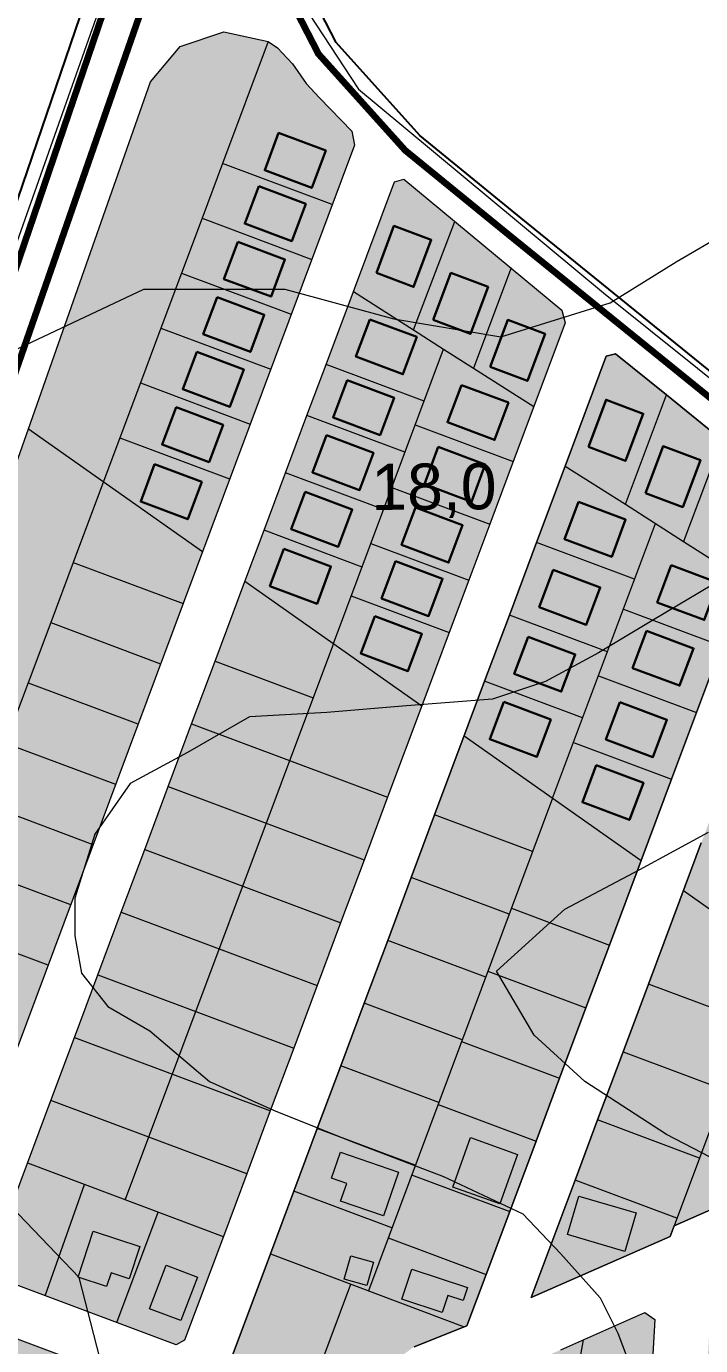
# Model space of a CAD drawing. Header units: metres. Extents: x 783184 to 1587399, y 282652 to 580595.
# Drawn here: x 787942.8 to 788103.9, y 291125.7 to 291440.9 of the extents above; entities that cross this region are included whole.
import ezdxf

# ---------------------------------------------------------------- set-up
doc = ezdxf.new("R2010")
doc.units = ezdxf.units.M
doc.header["$LTSCALE"] = 0.5
for name, color, linetype in [('cladiri', 18, 'CONTINUOUS'), ('curbe  de nivelI', 7, 'CONTINUOUS'), ('drumuri extravilan', 7, 'CONTINUOUS'), ('Limita intravilan existent', 1, 'CONTINUOUS'), ('Limita intravilan propus', 5, 'CONTINUOUS'), ('locuinte si functiuni complementare', 51, 'CONTINUOUS'), ('spatii verzi', 90, 'CONTINUOUS'), ('strazi', 7, 'CONTINUOUS')]:
    doc.layers.add(name, color=color, linetype=linetype)
doc.layers.add('cote de nivel', color=1, linetype='CONTINUOUS', lineweight=211)
doc.layers.add('Limite proprietati', color=7, linetype='CONTINUOUS', lineweight=5)
doc.styles.add('arial', font='arial.ttf')

msp = doc.modelspace()

# ---------------------------------------------------------------- hatches: boundary and pattern name
at = {"layer": 'cladiri', "linetype": 'ByBlock', "lineweight": 30}
h = msp.add_hatch(color=0, dxfattribs=at)
h.dxf.hatch_style = 1
h.paths.add_polyline_path([(788014.34261, 291411.19488), (788003.1038, 291415.40074), (787999.77416, 291406.50336), (788011.01297, 291402.2975)])
h = msp.add_hatch(color=0, dxfattribs=at)
h.dxf.hatch_style = 1
h.paths.add_polyline_path([(788009.57757, 291398.46185), (787998.33876, 291402.66771), (787995.00912, 291393.77032), (788006.24792, 291389.56446)])
h = msp.add_hatch(color=0, dxfattribs=at)
h.dxf.hatch_style = 1
h.paths.add_polyline_path([(788039.55312, 291389.86824), (788030.65573, 291393.19788), (788026.44987, 291381.95907), (788035.34725, 291378.62943)])
h = msp.add_hatch(color=0, dxfattribs=at)
h.dxf.hatch_style = 1
h.paths.add_polyline_path([(788004.62021, 291385.21493), (787993.38141, 291389.42079), (787990.05177, 291380.5234), (788001.29057, 291376.31754)])
h = msp.add_hatch(color=0, dxfattribs=at)
h.dxf.hatch_style = 1
h.paths.add_polyline_path([(788053.14786, 291378.64312), (788044.25048, 291381.97276), (788040.04462, 291370.73396), (788048.942, 291367.40432)])
h = msp.add_hatch(color=0, dxfattribs=at)
h.dxf.hatch_style = 1
h.paths.add_polyline_path([(787999.67602, 291372.00317), (787988.43722, 291376.20904), (787985.10758, 291367.31165), (787996.34638, 291363.10579)])
h = msp.add_hatch(color=0, dxfattribs=at)
h.dxf.hatch_style = 1
h.paths.add_polyline_path([(788036.12031, 291366.67495), (788024.8815, 291370.88081), (788021.55186, 291361.98342), (788032.79067, 291357.77756)])
h = msp.add_hatch(color=0, dxfattribs=at)
h.dxf.hatch_style = 1
h.paths.add_polyline_path([(788066.74692, 291367.41445), (788057.84954, 291370.74409), (788053.64368, 291359.50528), (788062.54106, 291356.17564)])
h = msp.add_hatch(color=0, dxfattribs=at)
h.dxf.hatch_style = 1
h.paths.add_polyline_path([(787994.77851, 291358.91615), (787983.5397, 291363.12201), (787980.21006, 291354.22462), (787991.44887, 291350.01876)])
h = msp.add_hatch(color=0, dxfattribs=at)
h.dxf.hatch_style = 1
h.paths.add_polyline_path([(788030.68546, 291352.15208), (788019.44666, 291356.35794), (788016.11702, 291347.46055), (788027.35582, 291343.25469)])
h = msp.add_hatch(color=0, dxfattribs=at)
h.dxf.hatch_style = 1
h.paths.add_polyline_path([(788058.01058, 291350.98745), (788046.77178, 291355.19331), (788043.44214, 291346.29592), (788054.68094, 291342.09006)])
h = msp.add_hatch(color=0, dxfattribs=at)
h.dxf.hatch_style = 1
h.paths.add_polyline_path([(788090.21363, 291348.34608), (788081.31624, 291351.67572), (788077.11038, 291340.43692), (788086.00776, 291337.10728)])
h = msp.add_hatch(color=0, dxfattribs=at)
h.dxf.hatch_style = 1
h.paths.add_polyline_path([(787989.82532, 291345.68035), (787978.58651, 291349.88621), (787975.25687, 291340.98883), (787986.49568, 291336.78297)])
h = msp.add_hatch(color=0, dxfattribs=at)
h.dxf.hatch_style = 1
h.paths.add_polyline_path([(788025.76514, 291339.0041), (788014.52633, 291343.20996), (788011.19669, 291334.31258), (788022.4355, 291330.10671)])
h = msp.add_hatch(color=0, dxfattribs=at)
h.dxf.hatch_style = 1
h.paths.add_polyline_path([(788052.4852, 291336.22265), (788041.2464, 291340.42851), (788037.91676, 291331.53112), (788049.15556, 291327.32526)])
h = msp.add_hatch(color=0, dxfattribs=at)
h.dxf.hatch_style = 1
h.paths.add_polyline_path([(788103.86205, 291337.26439), (788094.96466, 291340.59403), (788090.7588, 291329.35522), (788099.65618, 291326.02558)])
h = msp.add_hatch(color=0, dxfattribs=at)
h.dxf.hatch_style = 1
h.paths.add_polyline_path([(787984.72541, 291332.0525), (787973.48661, 291336.25836), (787970.15697, 291327.36098), (787981.39577, 291323.15512)])
h = msp.add_hatch(color=0, dxfattribs=at)
h.dxf.hatch_style = 1
h.paths.add_polyline_path([(788020.69233, 291325.44866), (788009.45352, 291329.65452), (788006.12388, 291320.75713), (788017.36269, 291316.55127)])
h = msp.add_hatch(color=0, dxfattribs=at)
h.dxf.hatch_style = 1
h.paths.add_polyline_path([(788047.05146, 291321.70272), (788035.81265, 291325.90858), (788032.48301, 291317.01119), (788043.72182, 291312.80533)])
h = msp.add_hatch(color=0, dxfattribs=at)
h.dxf.hatch_style = 1
h.paths.add_polyline_path([(788085.9996, 291323.06524), (788074.76079, 291327.2711), (788071.43115, 291318.37371), (788082.66996, 291314.16785)])
h = msp.add_hatch(color=0, dxfattribs=at)
h.dxf.hatch_style = 1
h.paths.add_polyline_path([(788015.60702, 291311.85983), (788004.36822, 291316.06569), (788001.03858, 291307.1683), (788012.27738, 291302.96244)])
h = msp.add_hatch(color=0, dxfattribs=at)
h.dxf.hatch_style = 1
h.paths.add_polyline_path([(788042.26707, 291308.918), (788031.02827, 291313.12386), (788027.69863, 291304.22648), (788038.93743, 291300.02062)])
h = msp.add_hatch(color=0, dxfattribs=at)
h.dxf.hatch_style = 1
h.paths.add_polyline_path([(788079.92727, 291306.83889), (788068.68846, 291311.04475), (788065.35882, 291302.14737), (788076.59763, 291297.9415)])
h = msp.add_hatch(color=0, dxfattribs=at)
h.dxf.hatch_style = 1
h.paths.add_polyline_path([(788108.11366, 291307.97573), (788096.87486, 291312.18159), (788093.54522, 291303.28421), (788104.78402, 291299.07835)])
h = msp.add_hatch(color=0, dxfattribs=at)
h.dxf.hatch_style = 1
h.paths.add_polyline_path([(788037.34019, 291295.75251), (788026.10139, 291299.95837), (788022.77175, 291291.06099), (788034.01055, 291286.85513)])
h = msp.add_hatch(color=0, dxfattribs=at)
h.dxf.hatch_style = 1
h.paths.add_polyline_path([(788073.94957, 291290.86542), (788062.71076, 291295.07128), (788059.38112, 291286.1739), (788070.61993, 291281.96804)])
h = msp.add_hatch(color=0, dxfattribs=at)
h.dxf.hatch_style = 1
h.paths.add_polyline_path([(788102.24191, 291292.28537), (788091.0031, 291296.49123), (788087.67346, 291287.59384), (788098.91227, 291283.38798)])
h = msp.add_hatch(color=0, dxfattribs=at)
h.dxf.hatch_style = 1
h.paths.add_polyline_path([(788068.12309, 291275.29604), (788056.88428, 291279.5019), (788053.55464, 291270.60451), (788064.79344, 291266.39865)])
h = msp.add_hatch(color=0, dxfattribs=at)
h.dxf.hatch_style = 1
h.paths.add_polyline_path([(788095.86282, 291275.23933), (788084.62402, 291279.44519), (788081.29438, 291270.5478), (788092.53318, 291266.34194)])
h = msp.add_hatch(color=0, dxfattribs=at)
h.dxf.hatch_style = 1
h.paths.add_polyline_path([(788090.23856, 291260.21031), (788078.99976, 291264.41617), (788075.67012, 291255.51878), (788086.90892, 291251.31292)])
at = {"layer": 'cladiri', "linetype": 'ByBlock', "lineweight": 5}
h = msp.add_hatch(color=256, dxfattribs=at)
h.paths.add_polyline_path([(788060.16996, 291171.40966), (788048.96187, 291175.42484), (788044.73302, 291163.62029), (788055.94111, 291159.60511)])
h.paths.add_polyline_path([(788043.5123, 291137.70882), (788047.19323, 291136.4827), (788048.22815, 291139.58963), (788034.90537, 291144.02746), (788032.50816, 291136.83083), (788042.15002, 291133.61912)])
h.paths.add_polyline_path([(788025.75786, 291145.70682), (788020.35655, 291147.21522), (788018.7909, 291141.60896), (788024.19221, 291140.10055)])
h.paths.add_polyline_path([(788031.72682, 291167.18314), (788017.87532, 291171.93798), (788015.73972, 291165.71667), (788019.37109, 291164.47012), (788017.92557, 291160.2591), (788028.14568, 291156.75081)])
msp.add_hatch(color=256, dxfattribs=at).paths.add_polyline_path([(788088.53195, 291157.46621), (788074.78619, 291161.48138), (788072.09245, 291152.25951), (788085.83822, 291148.24434)])
h = msp.add_hatch(color=256, dxfattribs=at)
h.paths.add_polyline_path([(787969.92502, 291149.44632), (787958.77828, 291153.0879), (787955.17828, 291142.06844), (787961.99239, 291139.84231), (787963.05763, 291143.10293), (787967.39025, 291141.68749)])
h.paths.add_polyline_path([(787983.72492, 291142.09414), (787976.24869, 291144.94791), (787972.28298, 291134.55868), (787979.75922, 291131.70491)])
at = {"layer": 'locuinte si functiuni complementare', "linetype": 'ByBlock', "lineweight": 5}
for points in [[(788021.23459, 291412.49252), (788020.55559, 291415.81329), (788012.90454, 291423.83952), (788009.67185, 291427.23072), (788006.42654, 291431.88821), (788002.80987, 291435.72704), (788000.59316, 291437.22347), (787989.70752, 291408.13511), (787984.80068, 291395.02317), (787979.89384, 291381.91122), (787974.987, 291368.79928), (787970.08015, 291355.68733), (787965.17331, 291342.57538), (787961.26193, 291332.12353), (787961.26194, 291332.12352), (787954.03824, 291312.82049), (787948.65573, 291298.43749), (787943.27323, 291284.0545), (787937.89073, 291269.6715), (787932.50822, 291255.28849), (787927.12572, 291240.90549), (787921.74321, 291226.52248), (787916.36071, 291212.13949), (787910.97821, 291197.7565), (787905.60026, 291183.38566), (787931.86466, 291173.55682), (787980.26624, 291303.00527)], [(788059.25541, 291336.85057), (788064.16704, 291349.97532), (788071.65748, 291369.9911), (788070.85878, 291372.9785), (788058.75101, 291383.03435), (788045.2032, 291394.28619), (788033.11643, 291404.26618), (788030.87323, 291403.66645), (788021.06012, 291377.44221), (788014.55117, 291360.04916), (788009.9808, 291347.83632), (788004.84965, 291334.12497), (787999.71849, 291320.41362), (787995.15835, 291308.22813), (787988.02089, 291289.1574), (787982.41308, 291274.17235), (787976.80526, 291259.18727), (787971.22857, 291244.19056), (787965.62075, 291229.20548), (787960.01294, 291214.2204), (787954.40512, 291199.23533), (787948.79731, 291184.25026), (787943.18949, 291169.26517), (787933.83087, 291144.25728), (787934.70977, 291142.32613), (787978.7218, 291125.83543), (787980.68132, 291126.97325), (787990.0413, 291151.77027), (787995.59453, 291166.73747), (788001.20235, 291181.72255), (788006.81017, 291196.70763), (788012.41798, 291211.69268), (788018.02579, 291226.67774), (788023.6336, 291241.6628), (788029.24141, 291256.64787), (788037.40268, 291278.45621), (788043.96009, 291295.97879), (788048.64262, 291308.49132), (788053.64759, 291321.8655)], [(788108.95833, 291342.14333), (788121.47948, 291331.98275), (788122.3233, 291328.82742), (788114.67457, 291308.38869), (788108.88937, 291292.9296), (788102.93107, 291277.00796), (788096.97277, 291261.08633), (788089.68634, 291241.61571), (788082.13485, 291221.4368), (788076.52704, 291206.45173), (788070.21824, 291189.59351), (788064.61043, 291174.60845), (788058.30164, 291157.75024), (788052.69382, 291142.76515), (788048.10308, 291130.49788), (788035.48823, 291125.48655), (788024.20369, 291117.19797), (788018.55165, 291111.80179), (788016.95162, 291111.55095), (787992.66821, 291120.64961), (787991.78931, 291122.58076), (788001.19078, 291147.64177), (788006.73333, 291162.60879), (788012.34115, 291177.59387), (788017.94903, 291192.57894), (788023.55691, 291207.56399), (788029.16462, 291222.54911), (788034.77248, 291237.53417), (788040.38029, 291252.51924), (788052.32402, 291284.43498), (788058.24026, 291300.24422), (788064.73128, 291317.58946), (788071.56709, 291335.85594), (788081.38077, 291362.07981), (788083.61005, 291362.686), (788095.732, 291352.87614)], [(788160.19799, 291300.45291), (788172.27014, 291290.60789), (788173.08778, 291287.58309), (788165.44684, 291267.16517), (788159.66077, 291251.70376), (788153.8707, 291236.23166), (788148.26288, 291221.24658), (788142.06997, 291204.69805), (788169.03211, 291185.69633), (788143.04419, 291174.30328), (788126.21028, 291166.92333), (788097.61717, 291154.38817), (788096.63957, 291151.77584), (788063.43039, 291137.21724), (788073.92575, 291165.2627), (788079.31789, 291179.67144), (788085.38403, 291195.88126), (788091.45018, 291212.09107), (788098.95573, 291232.14723), (788104.07676, 291245.83151), (788109.47428, 291260.25464), (788114.8718, 291274.67777), (788122.33936, 291294.63242), (788132.15304, 291320.85629), (788134.39527, 291321.46502), (788146.49631, 291311.62685)]]:
    msp.add_hatch(color=51, dxfattribs=at).paths.add_polyline_path(points)
h = msp.add_hatch(color=51, dxfattribs=at)
h.paths.add_polyline_path([(788196.252, 291184.52647), (788106.91171, 291145.32213), (788105.04867, 291112.6879), (788106.38012, 291111.1904), (788173.41053, 291107.14788), (788177.51058, 291110.14792)])
h.paths.add_polyline_path([(788172.52233, 291090.66679), (788170.34733, 291093.78279), (788106.60109, 291097.6568), (788087.15974, 291064.91909), (788088.42072, 291054.71492), (788089.12975, 291049.85828), (788089.7797, 291047.64725), (788095.70492, 291026.38082), (788145.06801, 291035.24456), (788146.60216, 291027.39382), (788097.82686, 291018.63392), (788103.0734, 290999.29178), (788103.61338, 290993.00671), (788108.69451, 290945.12186), (788126.28175, 290936.18896), (788138.38827, 290965.84183), (788151.02321, 290996.8699), (788151.97835, 290999.80888)])
h.paths.add_polyline_path([(788074.95336, 291059.87386), (788074.96167, 291065.18889), (788075.587, 291065.84982), (788075.58987, 291067.68199), (788077.32981, 291072.33586), (788090.87435, 291095.91735), (788092.30273, 291120.4276), (788074.56034, 291119.93143), (788075.86639, 291127.12007), (788070.55367, 291124.7658), (788052.17621, 291116.80439), (788046.77771, 291116.30298), (788034.46034, 291109.9992), (788028.80345, 291105.98191), (788021.60948, 291099.17764), (788018.97741, 291096.66472), (787983.674, 291046.56977), (787979.64175, 291043.80992), (787960.77177, 291016.89731), (788033.8746, 290979.84279), (788033.30185, 290979.08034), (788094.00737, 290948.21246), (788096.67344, 290948.34225), (788091.95565, 290992.88824), (788080.31331, 291034.33809), (788078.19598, 291041.87634), (788077.39584, 291046.1442)])
h = msp.add_hatch(color=51, dxfattribs=at)
h.paths.add_polyline_path([(787948.85764, 291124.25014), (787930.40394, 291131.16449), (787928.45908, 291130.27559), (787923.20831, 291116.19088), (787943.15087, 291109.01933)])
h.paths.add_polyline_path([(787943.15087, 291109.01933), (787923.20831, 291116.19088), (787917.95755, 291102.10616), (787918.82028, 291100.21133), (787937.35967, 291093.56319)])
h.paths.add_polyline_path([(787963.10192, 291101.84473), (787943.15087, 291109.01933), (787937.35967, 291093.56319), (787957.3174, 291086.40643)])
h.paths.add_polyline_path([(787968.70987, 291116.81178), (787948.85764, 291124.25014), (787943.15087, 291109.01933), (787963.10192, 291101.84473)])
h.paths.add_polyline_path([(787988.56728, 291109.37149), (787968.70987, 291116.81178), (787963.10192, 291101.84473), (787983.05818, 291094.66826)])
h.paths.add_polyline_path([(787983.05818, 291094.66826), (787963.10192, 291101.84473), (787957.3174, 291086.40643), (787977.28035, 291079.24781)])
h.paths.add_polyline_path([(788000.26247, 291088.48142), (787983.05818, 291094.66826), (787977.28035, 291079.24781), (787989.40869, 291074.89864), (787990.39024, 291074.94233)])
h.paths.add_polyline_path([(788009.0705, 291100.56103), (788008.83881, 291101.77603), (787988.56728, 291109.37149), (787983.05818, 291094.66826), (788000.26247, 291088.48142)])
at = {"layer": 'spatii verzi', "linetype": 'ByBlock', "lineweight": 5}
for points in [[(787961.26193, 291332.12353), (787965.17331, 291342.57538), (787970.08015, 291355.68733), (787974.987, 291368.79928), (787979.89384, 291381.91122), (787984.80068, 291395.02317), (787989.70752, 291408.13511), (788000.59316, 291437.22347), (787989.98557, 291439.5894), (787979.58841, 291436.02722), (787972.52447, 291427.58441), (787943.34434, 291344.75106), (787888.63916, 291189.73295), (787905.60026, 291183.38566), (787910.97821, 291197.7565), (787916.36071, 291212.13949), (787921.74321, 291226.52248), (787927.12572, 291240.90549), (787932.50822, 291255.28849), (787937.89073, 291269.6715), (787943.27323, 291284.0545), (787948.65573, 291298.43749), (787954.03824, 291312.82049), (787961.26194, 291332.12352)], [(788092.9761, 291131.98239), (788090.58505, 291133.64247), (788075.86639, 291127.12007), (788074.56034, 291119.93143), (788092.30273, 291120.4276)]]:
    msp.add_hatch(color=3, dxfattribs=at).paths.add_polyline_path(points)

# ---------------------------------------------------------------- linework, layer by layer
at = {"layer": 'cladiri', "color": 0, "linetype": 'ByBlock', "lineweight": 30}
for points in [[(788003.1038, 291415.40074), (788014.34261, 291411.19488), (788011.01297, 291402.2975), (787999.77416, 291406.50336), (788003.1038, 291415.40074)], [(787998.33876, 291402.66771), (788009.57757, 291398.46185), (788006.24792, 291389.56446), (787995.00912, 291393.77032), (787998.33876, 291402.66771)], [(788026.44987, 291381.95907), (788030.65573, 291393.19788), (788039.55312, 291389.86824), (788035.34725, 291378.62943), (788026.44987, 291381.95907)], [(787993.38141, 291389.42079), (788004.62021, 291385.21493), (788001.29057, 291376.31754), (787990.05177, 291380.5234), (787993.38141, 291389.42079)], [(788040.04462, 291370.73396), (788044.25048, 291381.97276), (788053.14786, 291378.64312), (788048.942, 291367.40432), (788040.04462, 291370.73396)], [(787988.43722, 291376.20904), (787999.67602, 291372.00317), (787996.34638, 291363.10579), (787985.10758, 291367.31165), (787988.43722, 291376.20904)], [(788024.8815, 291370.88081), (788036.12031, 291366.67495), (788032.79067, 291357.77756), (788021.55186, 291361.98342), (788024.8815, 291370.88081)], [(788053.64368, 291359.50528), (788057.84954, 291370.74409), (788066.74692, 291367.41445), (788062.54106, 291356.17564), (788053.64368, 291359.50528)], [(787983.5397, 291363.12201), (787994.77851, 291358.91615), (787991.44887, 291350.01876), (787980.21006, 291354.22462), (787983.5397, 291363.12201)], [(788019.44666, 291356.35794), (788030.68546, 291352.15208), (788027.35582, 291343.25469), (788016.11702, 291347.46055), (788019.44666, 291356.35794)], [(788046.77178, 291355.19331), (788058.01058, 291350.98745), (788054.68094, 291342.09006), (788043.44214, 291346.29592), (788046.77178, 291355.19331)], [(788077.11038, 291340.43692), (788081.31624, 291351.67572), (788090.21363, 291348.34608), (788086.00776, 291337.10728), (788077.11038, 291340.43692)], [(787978.58651, 291349.88621), (787989.82532, 291345.68035), (787986.49568, 291336.78297), (787975.25687, 291340.98883), (787978.58651, 291349.88621)], [(788014.52633, 291343.20996), (788025.76514, 291339.0041), (788022.4355, 291330.10671), (788011.19669, 291334.31258), (788014.52633, 291343.20996)], [(788041.2464, 291340.42851), (788052.4852, 291336.22265), (788049.15556, 291327.32526), (788037.91676, 291331.53112), (788041.2464, 291340.42851)], [(788090.7588, 291329.35522), (788094.96466, 291340.59403), (788103.86205, 291337.26439), (788099.65618, 291326.02558), (788090.7588, 291329.35522)], [(787973.48661, 291336.25836), (787984.72541, 291332.0525), (787981.39577, 291323.15512), (787970.15697, 291327.36098), (787973.48661, 291336.25836)], [(788009.45352, 291329.65452), (788020.69233, 291325.44866), (788017.36269, 291316.55127), (788006.12388, 291320.75713), (788009.45352, 291329.65452)], [(788035.81265, 291325.90858), (788047.05146, 291321.70272), (788043.72182, 291312.80533), (788032.48301, 291317.01119), (788035.81265, 291325.90858)], [(788074.76079, 291327.2711), (788085.9996, 291323.06524), (788082.66996, 291314.16785), (788071.43115, 291318.37371), (788074.76079, 291327.2711)], [(788004.36822, 291316.06569), (788015.60702, 291311.85983), (788012.27738, 291302.96244), (788001.03858, 291307.1683), (788004.36822, 291316.06569)], [(788031.02827, 291313.12386), (788042.26707, 291308.918), (788038.93743, 291300.02062), (788027.69863, 291304.22648), (788031.02827, 291313.12386)], [(788068.68846, 291311.04475), (788079.92727, 291306.83889), (788076.59763, 291297.9415), (788065.35882, 291302.14737), (788068.68846, 291311.04475)], [(788096.87486, 291312.18159), (788108.11366, 291307.97573), (788104.78402, 291299.07835), (788093.54522, 291303.28421), (788096.87486, 291312.18159)], [(788026.10139, 291299.95837), (788037.34019, 291295.75251), (788034.01055, 291286.85513), (788022.77175, 291291.06099), (788026.10139, 291299.95837)], [(788062.71076, 291295.07128), (788073.94957, 291290.86542), (788070.61993, 291281.96804), (788059.38112, 291286.1739), (788062.71076, 291295.07128)], [(788091.0031, 291296.49123), (788102.24191, 291292.28537), (788098.91227, 291283.38798), (788087.67346, 291287.59384), (788091.0031, 291296.49123)], [(788056.88428, 291279.5019), (788068.12309, 291275.29604), (788064.79344, 291266.39865), (788053.55464, 291270.60451), (788056.88428, 291279.5019)], [(788084.62402, 291279.44519), (788095.86282, 291275.23933), (788092.53318, 291266.34194), (788081.29438, 291270.5478), (788084.62402, 291279.44519)], [(788078.99976, 291264.41617), (788090.23856, 291260.21031), (788086.90892, 291251.31292), (788075.67012, 291255.51878), (788078.99976, 291264.41617)]]:
    msp.add_lwpolyline(points, dxfattribs=at)
at = {"layer": 'cladiri', "linetype": 'ByBlock', "lineweight": 5}
for points in [[(788048.96187, 291175.42484), (788060.16996, 291171.40966), (788055.94111, 291159.60511), (788044.73302, 291163.62029), (788048.96187, 291175.42484)], [(788017.87532, 291171.93798), (788031.72682, 291167.18314), (788028.14568, 291156.75081), (788017.92557, 291160.2591), (788019.37109, 291164.47012), (788015.73972, 291165.71667), (788017.87532, 291171.93798)], [(788074.78619, 291161.48138), (788088.53195, 291157.46621), (788085.83822, 291148.24434), (788072.09245, 291152.25951), (788074.78619, 291161.48138)], [(787958.77828, 291153.0879), (787969.92502, 291149.44632), (787967.39025, 291141.68749), (787963.05763, 291143.10293), (787961.99239, 291139.84231), (787955.17828, 291142.06844), (787958.77828, 291153.0879)], [(788025.75786, 291145.70682), (788024.19221, 291140.10055), (788018.7909, 291141.60896), (788020.35655, 291147.21522), (788025.75786, 291145.70682)], [(787972.28298, 291134.55868), (787976.24869, 291144.94791), (787983.72492, 291142.09414), (787979.75922, 291131.70491), (787972.28298, 291134.55868)], [(788034.90537, 291144.02746), (788048.22815, 291139.58963), (788047.19323, 291136.4827), (788043.5123, 291137.70882), (788042.15002, 291133.61912), (788032.50816, 291136.83083), (788034.90537, 291144.02746)]]:
    msp.add_lwpolyline(points, dxfattribs=at)
at = {"layer": 'curbe  de nivelI', "color": 21, "lineweight": 5}
for points in [[(787965.23825, 291103.91901), (787955.45243, 291142.00043), (787929.99871, 291168.54678), (787914.86397, 291184.3312), (787876.87801, 291226.06382), (787868.02455, 291290.21749), (787881.30471, 291321.18821), (787899.01163, 291335.56745), (787908.38352, 291344.95109), (787932.83801, 291360.1592), (787970.87844, 291378.08307), (788004.57131, 291378.08307), (788030.65619, 291371.02214), (788056.19756, 291366.67697), (788082.28238, 291374.82418), (788098.04199, 291384.60084), (788117.60565, 291396.0069)], [(788109.577, 291309.13134), (788092.70002, 291299.1159), (788079.51484, 291291.209), (788066.85709, 291284.35632), (788054.19933, 291280.13929), (788033.63049, 291278.55791), (788014.6438, 291276.97653), (787996.18459, 291275.92227), (787981.31418, 291267.3871), (787967.60157, 291260.00731), (787959.16311, 291247.88338), (787954.41645, 291232.59669), (787954.41645, 291223.63548), (787955.99867, 291214.67431), (787962.32755, 291206.76741), (787972.34829, 291200.969), (787986.58826, 291188.84507), (788001.88303, 291181.99239), (788020.34229, 291174.6126), (788042.49335, 291166.17855), (788061.47998, 291157.21738), (788070.44587, 291147.72909), (788079.93925, 291137.18651), (788084.15848, 291128.75249), (788091.5029, 291109.38706)], [(788121.07694, 291163.01579), (788095.76144, 291176.19399), (788076.24738, 291188.84507), (788064.117, 291199.91473), (788055.15111, 291215.20146), (788071.50072, 291229.96104), (788089.43256, 291239.44933), (788105.78218, 291248.4105)]]:
    msp.add_lwpolyline(points, dxfattribs=at)
at = {"layer": 'drumuri extravilan', "color": 30, "lineweight": 140}
msp.add_lwpolyline([(785170.96237, 289505.80783), (785520.95404, 289574.94165), (785762.76851, 289622.70724), (785978.72646, 289663.61211), (786005.79013, 289667.50226), (786057.38912, 289673.07698), (786108.36489, 289673.07698), (786198.63933, 289662.51823), (786432.34341, 289608.40375), (786569.96995, 289573.98309), (786762.41798, 289524.7635), (786838.57654, 289511.59727), (786874.05377, 289513.05983), (786914.02978, 289520.75505), (787035.66517, 289709.62948), (787221.00021, 290033.30275), (787365.64271, 290268.96432), (787686.81462, 290673.75185), (787709.16888, 290715.90292), (787721.92635, 290750.00594), (787908.66972, 291267.68261), (788122.99455, 291883.76464)], dxfattribs=at)
at = {"layer": 'Limita intravilan existent', "color": 0, "lineweight": 50}
msp.add_lwpolyline([(788259.85, 291228.16), (788225.26, 291255.11), (788213.44, 291264.19), (788193.44, 291281.09), (788171.13, 291298.61), (788133.7, 291329.11), (788110.67, 291348.47), (788057.92, 291391.19), (788033.37, 291411.18), (788012.71, 291434.19), (788002.04, 291454.94), (787997.05, 291475.45), (787996.23, 291495.53), (787998.44, 291517.14), (787996.677, 291517.972), (787991.581, 291520.375), (787986.073, 291522.974), (787983.748, 291512.682), (787982.214, 291505.896), (787927.006, 291344.244)], dxfattribs=at)
at = {"layer": 'Limita intravilan propus', "color": 0, "lineweight": 25}
msp.add_lwpolyline([(788263.18853, 291231.89731), (788228.31952, 291259.06469), (788216.57825, 291268.08422), (788196.59864, 291284.96699), (788174.25353, 291302.51456), (788136.88812, 291332.96193), (788113.85236, 291352.32677), (788061.07193, 291395.07142), (788036.82968, 291414.81082), (788016.86149, 291437.05033), (788006.75797, 291456.69868), (788002.02559, 291476.14983), (788001.24042, 291495.37689), (788003.77406, 291520.15155), (787998.81092, 291522.49377), (787993.71353, 291524.89742), (787982.56942, 291530.15587), (787978.8709, 291513.78376), (787977.39597, 291507.2591), (787922.28626, 291345.89489)], dxfattribs=at)
msp.add_lwpolyline([(788263.18853, 291231.89731), (788228.31952, 291259.06469), (788216.57825, 291268.08422), (788196.59864, 291284.96699), (788174.25353, 291302.51456), (788136.88812, 291332.96193), (788113.85236, 291352.32677), (788061.07193, 291395.07142), (788036.82968, 291414.81082), (788016.86149, 291437.05033), (788006.75797, 291456.69868), (788002.02559, 291476.14983), (788001.24042, 291495.37689), (788003.77406, 291520.15155), (787998.81092, 291522.49377), (787993.71353, 291524.89742), (787982.56942, 291530.15587), (787978.8709, 291513.78376), (787977.39597, 291507.2591), (787922.28626, 291345.89489)], dxfattribs=at)
at = {"layer": 'Limita intravilan propus', "color": 0, "lineweight": 50}
msp.add_lwpolyline([(788259.85, 291228.16), (788225.26, 291255.11), (788213.44, 291264.19), (788193.44, 291281.09), (788171.13, 291298.61), (788133.7, 291329.11), (788110.67, 291348.47), (788057.92, 291391.19), (788033.37, 291411.18), (788012.71, 291434.19), (788002.04, 291454.94), (787997.05, 291475.45), (787996.23, 291495.53), (787998.44, 291517.14), (787996.677, 291517.972), (787991.581, 291520.375), (787986.073, 291522.974), (787983.748, 291512.682), (787982.214, 291505.896), (787927.006, 291344.244)], dxfattribs=at)
at = {"layer": 'Limita intravilan propus', "color": 1, "lineweight": 211}
msp.add_lwpolyline([(788259.85, 291228.16), (788225.26, 291255.11), (788213.44, 291264.19), (788193.44, 291281.09), (788171.13, 291298.61), (788133.7, 291329.11), (788110.67, 291348.47), (788057.92, 291391.19), (788033.37, 291411.18), (788012.71, 291434.19), (788002.04, 291454.94), (787997.05, 291475.45), (787996.23, 291495.53), (787998.44, 291517.14), (787996.677, 291517.972), (787991.581, 291520.375), (787986.073, 291522.974), (787983.748, 291512.682), (787982.214, 291505.896), (787927.006, 291344.244)], dxfattribs=at)
msp.add_lwpolyline([(788259.85, 291228.16), (788225.26, 291255.11), (788213.44, 291264.19), (788193.44, 291281.09), (788171.13, 291298.61), (788133.7, 291329.11), (788110.67, 291348.47), (788057.92, 291391.19), (788033.37, 291411.18), (788012.71, 291434.19), (788002.04, 291454.94), (787997.05, 291475.45), (787996.23, 291495.53), (787998.44, 291517.14), (787996.677, 291517.972), (787991.581, 291520.375), (787986.073, 291522.974), (787983.748, 291512.682), (787982.214, 291505.896), (787927.006, 291344.244)], dxfattribs=at)
at = {"layer": 'Limite proprietati', "color": 0, "linetype": 'ByBlock', "lineweight": 5}
for p, q in [((788033.2944, 291339.1515), (788009.88022, 291347.91371)), ((788028.16325, 291325.44015), (788004.74907, 291334.20236))]:
    msp.add_line(p, q, dxfattribs=at)
at = {"layer": 'Limite proprietati', "color": 0, "lineweight": 5}
msp.add_line((788075.86639, 291127.12007), (788074.56034, 291119.93143), dxfattribs=at)
at = {"layer": 'Limite proprietati', "color": 0, "linetype": 'ByBlock', "lineweight": 5}
for points in [[(788015.93139, 291398.32143), (787989.70752, 291408.13511)], [(787984.80068, 291395.02317), (788011.02455, 291385.20949)], [(788035.32875, 291368.36398), (788045.2032, 291394.28619)], [(788058.66978, 291383.16153), (788049.69547, 291359.20978)], [(787979.89384, 291381.91122), (788006.11771, 291372.09755)], [(788020.95959, 291377.51973), (788035.32875, 291368.36398), (788042.51211, 291363.78688), (788049.69547, 291359.20978), (788064.06707, 291350.05248)], [(787974.987, 291368.79928), (788001.21087, 291358.98561)], [(788016.18027, 291293.41952), (788042.51333, 291363.7861)], [(788037.86477, 291351.36434), (788014.4506, 291360.12655)], [(787970.08015, 291355.68733), (787996.30403, 291345.87366)], [(788085.93625, 291326.70018), (788095.732, 291352.87614)], [(787943.34434, 291344.75106), (787984.91907, 291315.45103)], [(788035.74126, 291345.68995), (788059.15544, 291336.92773)], [(787965.17331, 291342.57538), (787991.39719, 291332.7617)], [(788108.95833, 291342.14333), (788099.85917, 291317.82877)], [(788071.5671, 291335.85593), (788085.93625, 291326.70018), (788092.89771, 291322.26448), (788099.85917, 291317.82877), (788114.67457, 291308.38869)], [(788030.13345, 291330.70487), (788053.54762, 291321.94266)], [(788023.03209, 291311.7288), (787999.61792, 291320.49101)], [(788068.5639, 291256.50187), (788093.12083, 291322.12231)], [(788025.12847, 291317.33069), (788048.54265, 291308.56848)], [(788088.14546, 291308.82724), (788064.73129, 291317.58946)], [(787954.03824, 291312.82049), (787980.26211, 291303.00682)], [(787995.05491, 291308.30774), (788037.30271, 291278.53337)], [(788020.44595, 291304.81816), (788043.86012, 291296.05595)], [(788081.65442, 291291.48202), (788058.24025, 291300.24423)], [(788085.47519, 291301.69181), (788108.88937, 291292.9296)], [(787948.65573, 291298.43749), (787974.89176, 291288.62918)], [(788016.18027, 291293.41952), (787966.48142, 291160.6154)], [(787987.92092, 291289.23456), (788011.33509, 291280.47235)], [(788075.73818, 291275.67278), (788052.32401, 291284.43499)], [(788079.51689, 291285.77017), (788102.93107, 291277.00796)], [(787943.27323, 291284.0545), (787969.49711, 291274.24082)], [(787982.31311, 291274.24951), (788029.1545, 291256.73791)], [(787937.89073, 291269.6715), (787964.1363, 291259.85963)], [(788047.44149, 291271.388), (788089.68634, 291241.61571)], [(788073.55859, 291269.84854), (788096.97277, 291261.08633)], [(787976.70529, 291259.26443), (788023.55166, 291241.75098)], [(788068.56391, 291256.50186), (788024.53974, 291138.86148)], [(787932.50822, 291255.28849), (787958.7321, 291245.47482)], [(788063.79446, 291243.75704), (788040.38029, 291252.51924)], [(787971.1286, 291244.26772), (788017.94881, 291226.76404)], [(787927.12572, 291240.90549), (787953.3496, 291231.09181)], [(788058.18664, 291228.77196), (788034.77244, 291237.53418)], [(788099.82511, 291234.47035), (788120.94754, 291219.5842), (788121.79244, 291218.98875), (788142.06997, 291204.69805)], [(787965.52079, 291229.28264), (788012.31801, 291211.76984)], [(788058.72068, 291230.19901), (788082.13485, 291221.4368)], [(787921.74321, 291226.52248), (787947.96709, 291216.70881)], [(788052.57882, 291213.78689), (788029.16464, 291222.54918)], [(788142.06997, 291204.69805), (788121.79244, 291218.98875), (788097.61717, 291154.38817)], [(788053.11287, 291215.21394), (788076.52704, 291206.45173)], [(787959.91297, 291214.29756), (788006.73731, 291196.77464)], [(788115.80092, 291202.97837), (788091.45018, 291212.09107)], [(788046.971, 291198.80181), (788023.5568, 291207.56404)], [(787954.30515, 291199.31249), (788001.14027, 291181.80324)], [(788046.80407, 291198.35572), (788070.21824, 291189.59351)], [(788085.38403, 291195.88126), (788143.04419, 291174.30328)], [(788041.36319, 291183.81674), (788017.94907, 291192.57904)], [(787995.49456, 291166.81463), (787948.69734, 291184.32742)], [(788041.19626, 291183.37066), (788064.61043, 291174.60845)], [(788035.75537, 291168.83164), (788012.34119, 291177.59397)], [(788103.66863, 291170.55874), (788079.31789, 291179.67144)], [(787943.09836, 291169.36597), (787989.88675, 291151.82956)], [(788034.88747, 291166.51245), (788058.30164, 291157.75024)], [(788098.2765, 291156.15), (788073.92575, 291165.2627)], [(787947.36197, 291137.62714), (787956.74498, 291164.23209)], [(788030.14755, 291153.84656), (788006.7334, 291162.60876)], [(787964.42624, 291131.23339), (787974.33097, 291157.6599)], [(788029.27964, 291151.52737), (788052.69382, 291142.76515)], [(788001.1908, 291147.64182), (788047.44816, 291130.23771)], [(788010.44112, 291113.99035), (788020.33712, 291140.43421)]]:
    msp.add_lwpolyline(points, dxfattribs=at)
at = {"layer": 'strazi', "color": 0, "lineweight": 20}
msp.add_lwpolyline([(787991.63125, 291533.94219), (787756.12259, 290867.36194), (787752.79769, 290862.00022), (787716.44548, 290757.83944), (787705.54259, 290725.53252), (787698.67113, 290726.41191), (787676.4913, 290736.84506), (787647.0244, 290754.11697), (787612.1961, 290772.10605), (787604.11061, 290776.28226), (787597.80207, 290780.51575), (787587.81005, 290787.22111), (787585.28023, 290792.53415), (787583.90894, 290795.85771), (787612.17273, 290853.59899), (787617.22894, 290883.41771), (787631.58812, 291160.43241)], dxfattribs=at)
at = {"layer": 'strazi', "color": 0, "linetype": 'ByBlock', "lineweight": 20}
for points in [[(788000.62247, 291510.92586), (787998.51663, 291502.22445), (787998.34384, 291483.12405), (788001.25111, 291469.67689), (788010.30894, 291443.95947), (788022.18777, 291425.88416), (788026.88632, 291421.98026), (788080.71368, 291377.25659), (788270.78101, 291224.89789), (788274.17222, 291224.89789), (788280.56294, 291226.58436), (788579.78347, 291346.34676)], [(787931.82414, 291173.57198), (787888.63916, 291189.73295), (787943.34434, 291344.75106), (787972.52447, 291427.58441), (787979.58841, 291436.02722), (787989.98557, 291439.5894), (788000.59316, 291437.22347), (788002.80987, 291435.72704), (788006.42654, 291431.88821), (788009.67185, 291427.23072), (788012.90454, 291423.83952), (788020.55559, 291415.81329), (788021.23459, 291412.49252), (787980.26624, 291303.00527), (787931.86466, 291173.55683)], [(788000.59316, 291437.22347), (787989.70752, 291408.13511), (787984.80068, 291395.02317), (787979.89384, 291381.91122), (787974.987, 291368.79928), (787970.08015, 291355.68733), (787965.17331, 291342.57538), (787961.26193, 291332.12353)], [(787933.7309, 291144.33444), (787943.08952, 291169.34233), (787948.69734, 291184.32742), (787954.30515, 291199.31249), (787959.91297, 291214.29756), (787965.52079, 291229.28264), (787971.1286, 291244.26772), (787976.70529, 291259.26443), (787982.31311, 291274.24951), (787987.92092, 291289.23456), (787995.05839, 291308.30529), (787999.61852, 291320.49078), (788004.74968, 291334.20213), (788009.88083, 291347.91348), (788014.4512, 291360.12632), (788020.96015, 291377.51937), (788030.77327, 291403.74361), (788033.01646, 291404.34334), (788045.10323, 291394.36335), (788058.65104, 291383.11151), (788070.75882, 291373.05566), (788071.55751, 291370.06826), (788064.06707, 291350.05248), (788059.15544, 291336.92773), (788053.54762, 291321.94266), (788048.54265, 291308.56848), (788043.86012, 291296.05595), (788037.30271, 291278.53337), (788029.14144, 291256.72503), (788023.53363, 291241.73996), (788017.92582, 291226.7549), (788012.31801, 291211.76984), (788006.7102, 291196.78479), (788001.10238, 291181.79971), (787995.49456, 291166.81463), (787989.94133, 291151.84743), (787980.58135, 291127.05041), (787978.62183, 291125.91259), (787934.6098, 291142.40329)], [(787991.78931, 291122.58076), (788001.19078, 291147.64177), (788006.73333, 291162.60879), (788012.34115, 291177.59387), (788017.94903, 291192.57894), (788023.55691, 291207.56399), (788029.16462, 291222.54911), (788034.77248, 291237.53417), (788040.38029, 291252.51924), (788052.32402, 291284.43498), (788058.24026, 291300.24422), (788064.73128, 291317.58946), (788071.56709, 291335.85594), (788081.38077, 291362.07981), (788083.61005, 291362.686), (788095.732, 291352.87614), (788108.95833, 291342.14333)], [(788108.95833, 291342.14333), (788095.732, 291352.87614), (788083.61005, 291362.686), (788081.38077, 291362.07981), (788071.56709, 291335.85594), (788064.73128, 291317.58946), (788058.24026, 291300.24422), (788052.32402, 291284.43498), (788040.38029, 291252.51924), (788034.77248, 291237.53417), (788029.16462, 291222.54911), (788023.55691, 291207.56399), (788017.94903, 291192.57894), (788012.34115, 291177.59387), (788006.73333, 291162.60879), (788001.19078, 291147.64177), (787991.78931, 291122.58076)], [(787961.26194, 291332.12352), (787954.03824, 291312.82049), (787948.65573, 291298.43749), (787943.27323, 291284.0545), (787937.89073, 291269.6715), (787932.50822, 291255.28849), (787927.12572, 291240.90549), (787921.74321, 291226.52248), (787916.36071, 291212.13949), (787910.97821, 291197.7565), (787905.60026, 291183.38566)], [(788108.88937, 291292.9296), (788102.93107, 291277.00796), (788096.97277, 291261.08633), (788089.68634, 291241.61571), (788082.13485, 291221.4368), (788076.52704, 291206.45173), (788070.21824, 291189.59351), (788064.61043, 291174.60845), (788058.30164, 291157.75024), (788064.61043, 291174.60845), (788070.21824, 291189.59351), (788076.52704, 291206.45173), (788082.13485, 291221.4368), (788089.68634, 291241.61571), (788096.97277, 291261.08633), (788102.93107, 291277.00796), (788108.88937, 291292.9296)], [(788126.21028, 291166.92333), (788097.61717, 291154.38817), (788096.63957, 291151.77584), (788063.43039, 291137.21724), (788073.92575, 291165.2627), (788079.31789, 291179.67144), (788085.38403, 291195.88126), (788091.45018, 291212.09107), (788098.95573, 291232.14723), (788104.07676, 291245.83151)], [(788104.07676, 291245.83151), (788098.95573, 291232.14723), (788091.45018, 291212.09107), (788085.38403, 291195.88126), (788079.31789, 291179.67144), (788073.92575, 291165.2627), (788063.43039, 291137.21724)], [(788063.43039, 291137.21724), (788096.63957, 291151.77584), (788097.61717, 291154.38817), (788126.21028, 291166.92333)], [(788035.48823, 291125.48655), (788048.10308, 291130.49788), (788052.69382, 291142.76515), (788058.30164, 291157.75024), (788052.69382, 291142.76515), (788048.10308, 291130.49788), (788035.48823, 291125.48655)], [(788070.55367, 291124.7658), (788090.58505, 291133.64247), (788092.9761, 291131.98239), (788090.87435, 291095.91735)], [(787930.40394, 291131.16449), (788008.83881, 291101.77603), (788009.0705, 291100.56103), (787990.39024, 291074.94233), (787989.40869, 291074.89864), (787918.82028, 291100.21133), (787917.95755, 291102.10616), (787928.45908, 291130.27559), (787930.40394, 291131.16449)]]:
    msp.add_lwpolyline(points, dxfattribs=at)

# ---------------------------------------------------------------- texts
at = {"layer": 'cote de nivel', "color": 32, "lineweight": 30, "style": 'arial'}
msp.add_text('18,0', height=11, rotation=0.3467557, dxfattribs=at).set_placement((788025.29322, 291325.35598))

doc.saveas('drawing.dxf')
